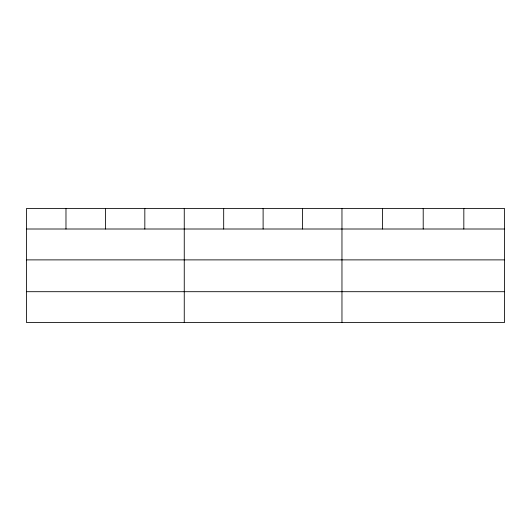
<?xml version="1.0" encoding="UTF-8"?>
<svg xmlns="http://www.w3.org/2000/svg" width="531" height="531" viewBox="0 0 531 531"><rect width="100%" height="100%" fill="white"/><g stroke="black" fill="none" stroke-linecap="round" stroke-linejoin="round"><path stroke-width="0.8" d="M504.45 259.885L504.45 208.424L26.55 208.424L26.55 322.576L504.45 322.576L504.45 259.885L26.55 259.885M26.55 229.007L504.45 229.007M26.55 291.698L504.45 291.698M463.828 208.424L463.828 229.007M423.207 208.424L423.207 229.007M382.585 208.424L382.585 229.007M341.964 208.424L341.964 322.576M302.537 208.424L302.537 229.007M263.11 208.424L263.11 229.007M223.684 208.424L223.684 229.007M184.257 208.424L184.257 322.576M144.83 208.424L144.83 229.007M105.403 208.424L105.403 229.007M65.977 208.424L65.977 229.007"/></g></svg>
